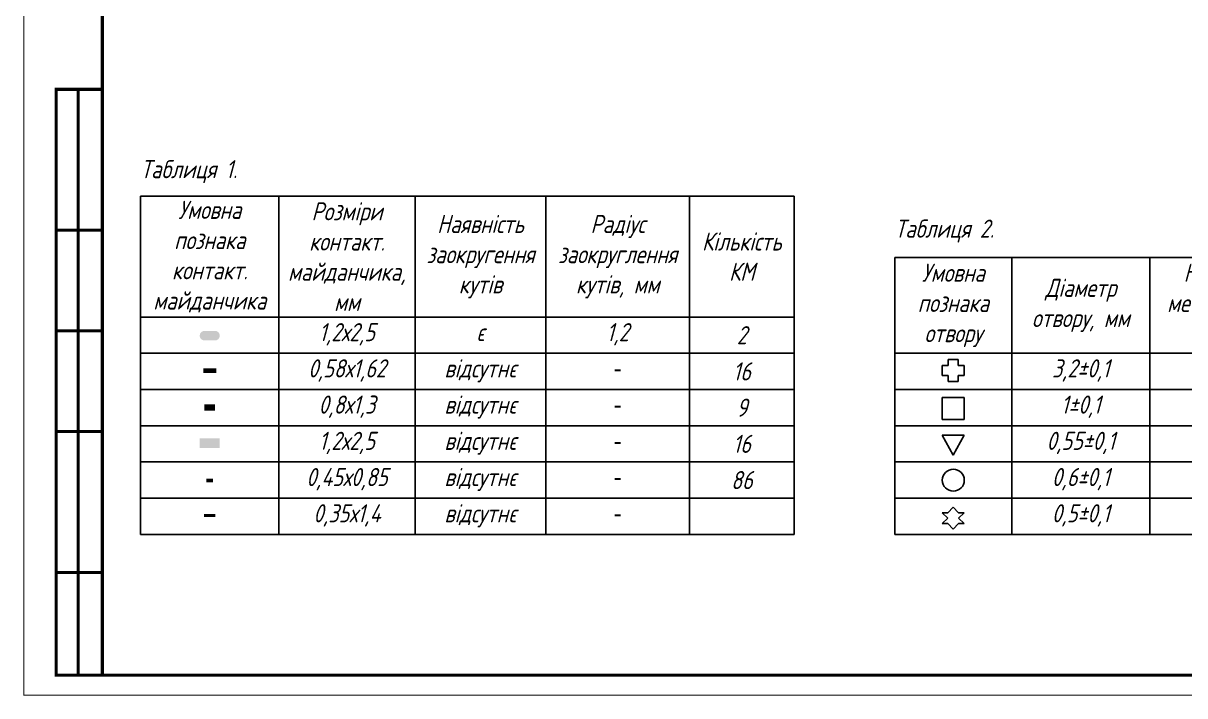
# Model space of a CAD drawing. Header units: millimetres. Extents: x 13 to 607, y 0 to 420.
# Drawn here: x 12.6 to 301.2, y 0.1 to 167.2 of the extents above; entities that cross this region are included whole.
import ezdxf

# ---------------------------------------------------------------- set-up
doc = ezdxf.new("R2010")
doc.units = ezdxf.units.MM
doc.layers.add('Sheet', color=7, linetype='Continuous', lineweight=50)
doc.layers.add('TopLayer', color=1, linetype='Continuous')
doc.styles.get("Standard").update_dxf_attribs({"font": 'arial.ttf'})

# ---------------------------------------------------------------- blocks, each defined once
blk = doc.blocks.new('*T46')
at = {"color": 0, "linetype": 'ByBlock', "lineweight": -2, "transparency": 16777216}
for p, q in [((0, 0), (162.37, 0)), ((0, 0), (0, -84.01)), ((34.31, 0), (34.31, -84.01)), ((68.19, 0), (68.19, -84.01)), ((100.67, 0), (100.67, -84.01)), ((136.33, 0), (136.33, -84.01)), ((162.37, 0), (162.37, -84.01)), ((0, -30.01), (162.37, -30.01)), ((0, -39.01), (162.37, -39.01)), ((0, -48.01), (162.37, -48.01)), ((0, -57.01), (162.37, -57.01)), ((0, -66.01), (162.37, -66.01)), ((0, -75.01), (162.37, -75.01)), ((0, -84.01), (162.37, -84.01))]:
    blk.add_line(p, q, dxfattribs=at)
at = {"color": 0, "transparency": 16777216, "char_height": 4.5}
for s, insert, width, attachment_point in [('{\\fGOST type A|b0|i1|c204|p34;Умовна познака контакт. майданчика}', (17.16, -15), 31.3142, 5), ('{\\fGOST type A|b0|i1|c204|p34;Розміри контакт. майданчика, мм}', (51.25, -15), 30.8719, 5), ('{\\fGOST type A|b0|i1|c204|p34;Наявність заокругення кутів}', (84.43, -15), 29.4853, 5), ('{\\fGOST type A|b0|i1|c204|p34;Радіус заокруглення кутів, мм}', (118.5, -15), 32.6551, 5), ('{\\fGOST type A|b0|i1|c204|p34;Кількість КМ}', (149.35, -15), 23.0432, 5), ('{\\fGOST type A|b0|i1|c204|p34;1,2х2,5}', (51.25, -31.51), 30.8719, 2), ('{\\fGOST type A|b0|i1|c204|p34;1,2}', (118.5, -31.51), 32.6551, 2), ('{\\fGOST type A|b0|i1|c204|p34;є}', (84.43, -31.51), 29.4853, 2), ('{\\fGOST type A|b0|i1|c204|p34;2', (149.35, -34.51), 23.0432, 5), ('{\\fGOST type A|b0|i1|c204|p34;0,58х1,62}', (51.25, -40.51), 30.8719, 2), ('{\\fGOST type A|b0|i1|c204|p34;відсутнє}', (84.43, -40.51), 29.4853, 2), ('-', (118.5, -40.51), 32.6551, 2), ('{\\fGOST type A|b0|i1|c204|p34;16', (149.35, -43.51), 23.0432, 5), ('{\\fGOST type A|b0|i1|c204|p34;0,8х1,3}', (51.25, -49.51), 30.8719, 2), ('{\\fGOST type A|b0|i1|c204|p34;відсутнє}', (84.43, -49.51), 29.4853, 2), ('{\\fGOST type A|b0|i1|c204|p34;9', (149.35, -52.51), 23.0432, 5), ('-', (118.5, -49.51), 32.6551, 2), ('{\\fGOST type A|b0|i1|c204|p34;1,2х2,5}', (51.25, -58.51), 30.8719, 2), ('{\\fGOST type A|b0|i1|c204|p34;відсутнє}', (84.43, -58.51), 29.4853, 2), ('{\\fGOST type A|b0|i1|c204|p34;16', (149.35, -61.51), 23.0432, 5), ('-', (118.5, -58.51), 32.6551, 2), ('{\\fGOST type A|b0|i1|c204|p34;0,45х0,85}', (51.25, -67.51), 30.8719, 2), ('{\\fGOST type A|b0|i1|c204|p34;відсутнє}', (84.43, -67.51), 29.4853, 2), ('{\\fGOST type A|b0|i1|c204|p34;86', (149.35, -70.51), 23.0432, 5), ('-', (118.5, -67.51), 32.6551, 2), ('{\\fGOST type A|b0|i1|c204|p34;0,35х1,4}', (51.25, -76.51), 30.8719, 2), ('{\\fGOST type A|b0|i1|c204|p34;відсутнє}', (84.43, -76.51), 29.4853, 2), ('-', (118.5, -76.51), 32.6551, 2)]:
    blk.add_mtext(s, dxfattribs=dict(at, insert=insert, width=width, attachment_point=attachment_point))
blk = doc.blocks.new('*T47')
at = {"color": 0, "linetype": 'ByBlock', "lineweight": -2, "transparency": 16777216}
for p, q in [((0, 0), (172.8, 0)), ((0, 0), (0, -68.78)), ((29.03, 0), (29.03, -68.78)), ((63.32, 0), (63.32, -68.78)), ((101.7, 0), (101.7, -68.78)), ((143.68, 0), (143.68, -68.78)), ((172.8, 0), (172.8, -68.78)), ((0, -23.78), (172.8, -23.78)), ((0, -32.78), (172.8, -32.78)), ((0, -41.78), (172.8, -41.78)), ((0, -50.78), (172.8, -50.78)), ((0, -59.78), (172.8, -59.78)), ((0, -68.78), (172.8, -68.78))]:
    blk.add_line(p, q, dxfattribs=at)
at = {"color": 0, "transparency": 16777216, "char_height": 4.5}
for s, insert, width, attachment_point in [('{\\fGOST type A|b0|i1|c204|p34;Умовна познака отвору}', (14.52, -11.89), 26.0322, 5), ('{\\fGOST type A|b0|i1|c204|p34;Наявність металізації в отворі}', (82.51, -11.89), 35.3791, 5), ('{\\fGOST type A|b0|i1|c204|p34;Діаметрі контактної площини, мм}', (122.69, -11.89), 38.9812, 5), ('{\\fGOST type A|b0|i1|c204|p34;Діаметр отвору, мм}', (46.18, -11.89), 31.2924, 5), ('{\\fGOST type A|b0|i1|c204|p34;Кількість отворів}', (158.24, -11.89), 26.1171, 5), ('{\\fGOST type A|b0|i1|c204|p34;3,2±0,1}', (46.18, -25.28), 31.2924, 2), ('{\\fGOST type A|b0|i1|c204|p34;5,6}', (122.69, -28.28), 38.9812, 5), ('{\\fGOST type A|b0|i1|c204|p34;є}', (82.51, -25.28), 35.3791, 2), ('{\\fGOST type A|b0|i1|c204|p34;4', (158.24, -28.28), 26.1171, 5), ('{\\fGOST type A|b0|i1|c204|p34;1±0,1}', (46.18, -34.28), 31.2924, 2), ('{\\fGOST type A|b0|i1|c204|p34;1,2}', (122.69, -34.28), 38.9812, 2), ('{\\fGOST type A|b0|i1|c204|p34;є}', (82.51, -34.28), 35.3791, 2), ('{\\fGOST type A|b0|i1|c204|p34;6', (158.24, -37.28), 26.1171, 5), ('{\\fGOST type A|b0|i1|c204|p34;0,55±0,1}', (46.18, -43.28), 31.2924, 2), ('{\\fGOST type A|b0|i1|c204|p34;0,6}', (122.69, -43.28), 38.9812, 2), ('{\\fGOST type A|b0|i1|c204|p34;8}', (158.24, -43.28), 26.1171, 2), ('{\\fGOST type A|b0|i1|c204|p34;є}', (82.51, -43.28), 35.3791, 2), ('{\\fGOST type A|b0|i1|c204|p34;0,6±0,1}', (46.18, -52.28), 31.2924, 2), ('{\\fGOST type A|b0|i1|c204|p34;є}', (82.51, -52.28), 35.3791, 2), ('{\\fGOST type A|b0|i1|c204|p34;0,7}', (122.69, -52.28), 38.9812, 2), ('{\\fGOST type A|b0|i1|c204|p34;16}', (158.24, -52.28), 26.1171, 2), ('{\\fGOST type A|b0|i1|c204|p34;0,5±0,1}', (46.18, -61.28), 31.2924, 2), ('{\\fGOST type A|b0|i1|c204|p34;є}', (82.51, -61.28), 35.3791, 2), ('{\\fGOST type A|b0|i1|c204|p34;0,6}', (122.69, -61.28), 38.9812, 2), ('{\\fGOST type A|b0|i1|c204|p34;84}', (158.24, -61.28), 26.1171, 2)]:
    blk.add_mtext(s, dxfattribs=dict(at, insert=insert, width=width, attachment_point=attachment_point))

msp = doc.modelspace()

# ---------------------------------------------------------------- hatches: boundary and pattern name
at = {"layer": 'TopLayer'}
h = msp.add_hatch(color=1, dxfattribs=at)
edge = h.paths.add_edge_path()
edge.add_arc((60.277, 89.574), 1.199, 270, 450)
edge.add_line((60.277, 90.773), (57.68, 90.773))
edge.add_arc((57.68, 89.574), 1.199, 90, 270)
edge.add_line((57.68, 88.376), (60.277, 88.376))
for points in [[(60.596, 81.488), (60.596, 80.329), (57.36, 80.329), (57.36, 81.488)], [(60.277, 72.511), (60.277, 70.913), (57.68, 70.913), (57.68, 72.511)], [(61.475, 61.671), (56.481, 61.671), (56.481, 64.069), (61.475, 64.069)], [(59.827, 54.034), (59.827, 53.135), (58.129, 53.135), (58.129, 54.034)], [(60.377, 45.24), (60.377, 44.54), (57.58, 44.54), (57.58, 45.24)]]:
    msp.add_hatch(color=1, dxfattribs=at).paths.add_polyline_path(points)

# ---------------------------------------------------------------- linework, layer by layer
for p, q in [((240.977, 79.649), (240.977, 82.149)), ((240.977, 82.149), (242.457, 82.149)), ((242.457, 83.629), (244.957, 83.629)), ((242.457, 82.149), (242.457, 83.629)), ((244.957, 83.629), (244.957, 82.149)), ((244.957, 82.149), (246.437, 82.149)), ((246.437, 82.149), (246.437, 79.649)), ((242.457, 79.649), (240.977, 79.649)), ((242.457, 78.169), (242.457, 79.649)), ((244.957, 78.169), (242.457, 78.169)), ((246.437, 79.649), (244.957, 79.649)), ((244.957, 79.649), (244.957, 78.169)), ((240.977, 74.238), (246.437, 74.238)), ((240.977, 68.778), (240.977, 74.238)), ((246.437, 74.238), (246.437, 68.778)), ((246.437, 68.778), (240.977, 68.778)), ((240.977, 64.873), (246.437, 64.873)), ((240.977, 64.873), (243.707, 59.873)), ((243.707, 59.873), (246.437, 64.873)), ((242.377, 45.591), (243.707, 46.991)), ((245.037, 45.591), (243.707, 46.991)), ((240.977, 45.591), (242.377, 45.591)), ((240.977, 45.591), (242.377, 44.261)), ((240.977, 42.931), (242.377, 44.261)), ((246.437, 45.591), (245.037, 45.591)), ((245.037, 44.261), (246.437, 45.591)), ((246.437, 42.931), (245.037, 44.261)), ((240.977, 42.931), (242.377, 42.931)), ((242.377, 42.931), (243.707, 41.531)), ((245.037, 42.931), (243.707, 41.531)), ((246.437, 42.931), (245.037, 42.931))]:
    msp.add_line(p, q)
msp.add_circle((243.707, 53.672), 2.73)
at = {"layer": 'Sheet'}
for points, const_width in [([(12.798, 420.269), (606.798, 420.269), (606.798, 0.269), (12.798, 0.269), (12.798, 420.269)], 0.3), ([(32.299, 150.768), (20.799, 150.769), (20.799, 5.269), (600.799, 5.269), (600.799, 414.769), (32.299, 414.768), (32.299, 171.768)], 0.749), ([(32.299, 5.269), (32.299, 291.768)], 0.749), ([(26.299, 5.269), (26.31, 150.383)], 0.749), ([(20.799, 115.768), (32.299, 115.768)], 0.749), ([(20.799, 30.769), (20.799, 115.768)], 0.3), ([(20.799, 90.768), (32.299, 90.768)], 0.749), ([(20.799, 65.768), (32.299, 65.768)], 0.749), ([(20.799, 30.769), (32.299, 30.769)], 0.749)]:
    msp.add_lwpolyline(points, dxfattribs=dict(at, const_width=const_width))

# ---------------------------------------------------------------- block references
for name, p in [('*T46', (41.821, 124.209)), ('*T47', (229.191, 108.982))]:
    msp.add_blockref(name, p)

# ---------------------------------------------------------------- texts
at = {"char_height": 4.5, "width": 26.49462, "attachment_point": 1}
for s, insert in [('{\\fGOST type A|b0|i1|c204|p34;Таблиця 1.}', (41.821, 133.189)), ('{\\fGOST type A|b0|i1|c204|p34;Таблиця 2.}', (229.191, 118.417))]:
    msp.add_mtext(s, dxfattribs=dict(at, insert=insert))

doc.saveas('drawing.dxf')
